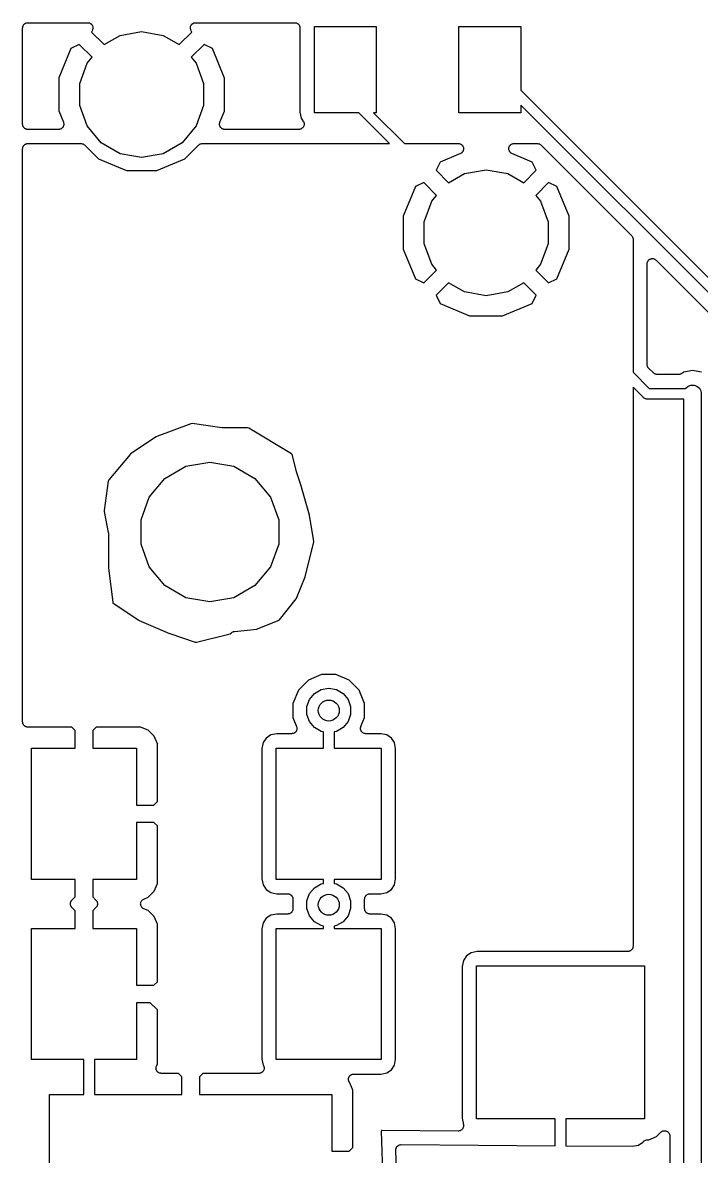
# Model space of a CAD drawing. Extents: x 86.1 to 122.5, y -104.2 to -55.1.
# Drawn here: x 86.13 to 95.99, y -71.6 to -55.14 of the extents above; entities that cross this region are included whole.
import ezdxf

# ---------------------------------------------------------------- set-up
doc = ezdxf.new("R2010")
doc.units = 0
doc.header["$MEASUREMENT"] = 0
doc.layers.add('BLACK', color=7, linetype='CONTINUOUS')

msp = doc.modelspace()

# ---------------------------------------------------------------- linework, layer by layer
at = {"layer": 'BLACK', "linetype": 'CONTINUOUS'}
for p, q in [((86.1302, -55.2184), (86.1314, -55.2118)), ((86.1302, -56.6166), (86.1302, -55.2184)), ((86.1314, -55.2052), (86.1336, -55.1989)), ((86.1314, -55.2118), (86.1314, -55.2052)), ((86.1336, -55.1989), (86.1348, -55.1923)), ((86.1348, -55.1923), (86.1381, -55.1866)), ((86.1381, -55.1866), (86.1404, -55.1803)), ((86.1404, -55.1803), (86.1447, -55.1752)), ((86.1447, -55.1752), (86.148, -55.1694)), ((86.148, -55.1694), (86.1531, -55.1651)), ((86.1531, -55.1651), (86.1574, -55.16)), ((86.1574, -55.16), (86.1632, -55.1567)), ((86.1632, -55.1567), (86.1683, -55.1524)), ((86.1683, -55.1524), (86.1746, -55.1501)), ((86.1746, -55.1501), (86.1803, -55.1468)), ((86.1803, -55.1468), (86.1869, -55.1456)), ((86.1869, -55.1456), (86.1932, -55.1434)), ((86.1932, -55.1434), (86.1998, -55.1434)), ((86.1998, -55.1434), (86.2064, -55.1422)), ((86.2064, -55.1422), (87.0752, -55.1422)), ((87.0752, -55.1422), (87.0854, -55.144)), ((87.0854, -55.144), (87.0958, -55.145)), ((87.0958, -55.145), (87.0984, -55.1463)), ((87.0984, -55.1463), (87.1012, -55.1468)), ((87.1012, -55.1468), (87.1103, -55.152)), ((87.1103, -55.152), (87.1196, -55.1565)), ((87.1196, -55.1565), (87.1217, -55.1586)), ((87.1217, -55.1586), (87.1242, -55.16)), ((87.1242, -55.16), (87.1308, -55.168)), ((87.1308, -55.168), (87.1381, -55.1754)), ((87.1438, -55.2514), (87.1312, -55.2778)), ((87.1312, -55.2778), (87.3136, -55.4602)), ((87.1381, -55.1754), (87.1393, -55.1781)), ((87.1393, -55.1781), (87.1412, -55.1803)), ((87.1412, -55.1803), (87.1447, -55.1901)), ((87.1467, -55.2414), (87.1438, -55.2514)), ((87.1447, -55.1901), (87.149, -55.1996)), ((87.1502, -55.2316), (87.1467, -55.2414)), ((87.149, -55.1996), (87.1492, -55.2025)), ((87.1492, -55.2025), (87.1502, -55.2052)), ((87.1502, -55.2052), (87.1502, -55.2156)), ((87.1502, -55.2156), (87.151, -55.226)), ((87.151, -55.226), (87.1502, -55.2287)), ((87.1502, -55.2287), (87.1502, -55.2316)), ((87.546, -55.326), (87.8586, -55.2709)), ((87.8586, -55.2709), (88.1712, -55.326)), ((88.4036, -55.4602), (88.586, -55.2778)), ((88.5662, -55.226), (88.567, -55.2156)), ((88.567, -55.2287), (88.5662, -55.226)), ((88.567, -55.2052), (88.568, -55.2025)), ((88.567, -55.2156), (88.567, -55.2052)), ((88.567, -55.2316), (88.567, -55.2287)), ((88.5705, -55.2414), (88.567, -55.2316)), ((88.568, -55.2025), (88.5682, -55.1996)), ((88.5682, -55.1996), (88.5725, -55.1901)), ((88.5734, -55.2514), (88.5705, -55.2414)), ((88.5725, -55.1901), (88.576, -55.1803)), ((88.586, -55.2778), (88.5734, -55.2514)), ((88.576, -55.1803), (88.5779, -55.1781)), ((88.5779, -55.1781), (88.5791, -55.1754)), ((88.5791, -55.1754), (88.5864, -55.168)), ((88.5864, -55.168), (88.593, -55.16)), ((88.593, -55.16), (88.5956, -55.1586)), ((88.5956, -55.1586), (88.5976, -55.1565)), ((88.5976, -55.1565), (88.6069, -55.152)), ((88.6069, -55.152), (88.616, -55.1468)), ((88.616, -55.1468), (88.6188, -55.1463)), ((88.6188, -55.1463), (88.6214, -55.145)), ((88.6214, -55.145), (88.6318, -55.144)), ((88.6318, -55.144), (88.642, -55.1422)), ((88.642, -55.1422), (90.0818, -55.1422)), ((90.0818, -55.1422), (90.0884, -55.1434)), ((90.0884, -55.1434), (90.0951, -55.1434)), ((90.0951, -55.1434), (90.1013, -55.1456)), ((90.1013, -55.1456), (90.1079, -55.1468)), ((90.1079, -55.1468), (90.1137, -55.1501)), ((90.1137, -55.1501), (90.1199, -55.1524)), ((90.1199, -55.1524), (90.1251, -55.1567)), ((90.1251, -55.1567), (90.1308, -55.16)), ((90.1308, -55.16), (90.1351, -55.1651)), ((90.1351, -55.1651), (90.1402, -55.1694)), ((90.1402, -55.1694), (90.1436, -55.1752)), ((90.1436, -55.1752), (90.1478, -55.1803)), ((90.1478, -55.1803), (90.1501, -55.1866)), ((90.1501, -55.1866), (90.1535, -55.1923)), ((90.1535, -55.1923), (90.1546, -55.1989)), ((90.1546, -55.1989), (90.1569, -55.2052)), ((90.1569, -55.2052), (90.1569, -55.2118)), ((90.1569, -55.2118), (90.158, -55.2184)), ((90.158, -55.2184), (90.158, -56.4416)), ((90.3667, -56.4491), (90.3667, -55.1991)), ((90.3667, -55.1991), (91.2667, -55.1991)), ((91.2667, -55.1991), (91.2667, -56.4491)), ((92.4667, -56.4491), (92.4667, -55.1991)), ((92.4667, -55.1991), (93.3667, -55.1991)), ((93.3667, -55.1991), (93.3667, -56.1229)), ((87.3136, -55.4602), (87.546, -55.326)), ((88.1712, -55.326), (88.4036, -55.4602)), ((86.8321, -55.5148), (86.6539, -55.9447)), ((86.9516, -55.4574), (86.8321, -55.5148)), ((87.1378, -55.6436), (86.9516, -55.4574)), ((88.7656, -55.4574), (88.5794, -55.6436)), ((88.8853, -55.5149), (88.7656, -55.4574)), ((89.0635, -55.9456), (88.8853, -55.5149)), ((86.9586, -56.0261), (87.0672, -55.7279)), ((87.0672, -55.7279), (87.1378, -55.6436)), ((88.5794, -55.6436), (88.65, -55.7279)), ((88.65, -55.7279), (88.7586, -56.0261)), ((86.6539, -55.9447), (86.6537, -56.424)), ((86.9586, -56.3435), (86.9586, -56.0261)), ((88.7586, -56.0261), (88.7586, -56.3435)), ((89.0633, -56.4249), (89.0635, -55.9456)), ((93.3667, -56.1229), (97.5739, -60.3301)), ((86.6537, -56.424), (86.7213, -56.5875)), ((87.0672, -56.6417), (86.9586, -56.3435)), ((88.7586, -56.3435), (88.65, -56.6417)), ((88.9959, -56.5874), (89.0633, -56.4249)), ((97.4861, -60.4578), (93.3667, -56.3384)), ((93.3667, -56.3384), (93.3667, -56.4491)), ((86.7213, -56.5875), (86.7231, -56.5956)), ((86.7231, -56.5956), (86.726, -56.6034)), ((88.9913, -56.6034), (88.9941, -56.5955)), ((88.9941, -56.5955), (88.9959, -56.5874)), ((90.158, -56.4416), (90.1753, -56.5284)), ((90.1753, -56.5284), (90.206, -56.5743)), ((90.206, -56.5743), (90.207, -56.5766)), ((90.207, -56.5766), (90.2086, -56.5785)), ((90.2086, -56.5785), (90.2123, -56.5886)), ((90.2123, -56.5886), (90.2166, -56.5985)), ((90.2166, -56.5985), (90.2168, -56.601)), ((90.2168, -56.601), (90.2176, -56.6034)), ((91.0124, -56.4491), (90.3667, -56.4491)), ((91.4592, -56.896), (91.0124, -56.4491)), ((91.2667, -56.4491), (91.2279, -56.4491)), ((91.2279, -56.4491), (91.6748, -56.896)), ((93.3667, -56.4491), (92.4667, -56.4491)), ((86.1314, -56.6232), (86.1302, -56.6166)), ((86.1314, -56.6298), (86.1314, -56.6232)), ((86.1336, -56.6361), (86.1314, -56.6298)), ((86.1348, -56.6427), (86.1336, -56.6361)), ((86.1381, -56.6484), (86.1348, -56.6427)), ((86.1404, -56.6547), (86.1381, -56.6484)), ((86.1447, -56.6598), (86.1404, -56.6547)), ((86.148, -56.6656), (86.1447, -56.6598)), ((86.1531, -56.6699), (86.148, -56.6656)), ((86.1574, -56.675), (86.1531, -56.6699)), ((86.1632, -56.6783), (86.1574, -56.675)), ((86.1683, -56.6826), (86.1632, -56.6783)), ((86.1746, -56.6849), (86.1683, -56.6826)), ((86.1803, -56.6882), (86.1746, -56.6849)), ((86.1869, -56.6894), (86.1803, -56.6882)), ((86.1932, -56.6916), (86.1869, -56.6894)), ((86.1998, -56.6916), (86.1932, -56.6916)), ((86.2064, -56.6928), (86.1998, -56.6916)), ((86.6509, -56.6928), (86.2064, -56.6928)), ((86.6591, -56.6914), (86.6509, -56.6928)), ((86.6674, -56.691), (86.6591, -56.6914)), ((86.672, -56.6891), (86.6674, -56.691)), ((86.677, -56.6882), (86.672, -56.6891)), ((86.6842, -56.6841), (86.677, -56.6882)), ((86.6919, -56.6809), (86.6842, -56.6841)), ((86.6956, -56.6775), (86.6919, -56.6809)), ((86.6999, -56.675), (86.6956, -56.6775)), ((86.7053, -56.6686), (86.6999, -56.675)), ((86.7114, -56.663), (86.7053, -56.6686)), ((86.7137, -56.6586), (86.7114, -56.663)), ((86.7169, -56.6547), (86.7137, -56.6586)), ((86.7198, -56.6469), (86.7169, -56.6547)), ((86.7236, -56.6395), (86.7198, -56.6469)), ((86.7243, -56.6346), (86.7236, -56.6395)), ((86.726, -56.6298), (86.7243, -56.6346)), ((86.726, -56.6034), (86.726, -56.6084)), ((86.726, -56.6084), (86.7271, -56.6133)), ((86.7271, -56.6133), (86.726, -56.6215)), ((86.726, -56.6215), (86.726, -56.6298)), ((87.2712, -56.8849), (87.0672, -56.6417)), ((88.65, -56.6417), (88.446, -56.8849)), ((88.9902, -56.6132), (88.9913, -56.6084)), ((88.9913, -56.6215), (88.9902, -56.6132)), ((88.9913, -56.6084), (88.9913, -56.6034)), ((88.9913, -56.6298), (88.9913, -56.6215)), ((88.993, -56.6345), (88.9913, -56.6298)), ((88.9936, -56.6395), (88.993, -56.6345)), ((88.9975, -56.6469), (88.9936, -56.6395)), ((89.0003, -56.6547), (88.9975, -56.6469)), ((89.0035, -56.6585), (89.0003, -56.6547)), ((89.0058, -56.663), (89.0035, -56.6585)), ((89.012, -56.6686), (89.0058, -56.663)), ((89.0173, -56.675), (89.012, -56.6686)), ((89.0217, -56.6775), (89.0173, -56.675)), ((89.0253, -56.6809), (89.0217, -56.6775)), ((89.033, -56.684), (89.0253, -56.6809)), ((89.0403, -56.6882), (89.033, -56.684)), ((89.0452, -56.6891), (89.0403, -56.6882)), ((89.0498, -56.691), (89.0452, -56.6891)), ((89.0581, -56.6914), (89.0498, -56.691)), ((89.0663, -56.6928), (89.0581, -56.6914)), ((90.1426, -56.6928), (89.0663, -56.6928)), ((90.1451, -56.6924), (90.1426, -56.6928)), ((90.1476, -56.6926), (90.1451, -56.6924)), ((90.158, -56.6901), (90.1476, -56.6926)), ((90.1687, -56.6882), (90.158, -56.6901)), ((90.1708, -56.6869), (90.1687, -56.6882)), ((90.1733, -56.6863), (90.1708, -56.6869)), ((90.1822, -56.6804), (90.1733, -56.6863)), ((90.1916, -56.675), (90.1822, -56.6804)), ((90.1932, -56.673), (90.1916, -56.675)), ((90.1953, -56.6716), (90.1932, -56.673)), ((90.2017, -56.663), (90.1953, -56.6716)), ((90.2086, -56.6547), (90.2017, -56.663)), ((90.2094, -56.6523), (90.2086, -56.6547)), ((90.2109, -56.6503), (90.2094, -56.6523)), ((90.214, -56.6399), (90.2109, -56.6503)), ((90.2176, -56.6298), (90.214, -56.6399)), ((90.2176, -56.6034), (90.2176, -56.6141)), ((90.2176, -56.6141), (90.2183, -56.6249)), ((90.2183, -56.6249), (90.2176, -56.6273)), ((90.2176, -56.6273), (90.2176, -56.6298)), ((86.1404, -56.9341), (86.1447, -56.929)), ((86.1447, -56.929), (86.148, -56.9232)), ((86.148, -56.9232), (86.1531, -56.9189)), ((86.1531, -56.9189), (86.1574, -56.9138)), ((86.1574, -56.9138), (86.1632, -56.9105)), ((86.1632, -56.9105), (86.1683, -56.9062)), ((86.1683, -56.9062), (86.1746, -56.9039)), ((86.1746, -56.9039), (86.1803, -56.9006)), ((86.1803, -56.9006), (86.1869, -56.8994)), ((86.1869, -56.8994), (86.1932, -56.8972)), ((86.1932, -56.8972), (86.1998, -56.8972)), ((86.1998, -56.8972), (86.2064, -56.896)), ((86.2064, -56.896), (86.9781, -56.896)), ((86.9781, -56.896), (86.9814, -56.8966)), ((86.9814, -56.8966), (86.9847, -56.8963)), ((86.9847, -56.8963), (86.9943, -56.8989)), ((86.9943, -56.8989), (87.0041, -56.9006)), ((87.0041, -56.9006), (87.007, -56.9023)), ((87.007, -56.9023), (87.0103, -56.9031)), ((87.0103, -56.9031), (87.0184, -56.9089)), ((87.0184, -56.9089), (87.0271, -56.9138)), ((87.0271, -56.9138), (87.0292, -56.9164)), ((87.0292, -56.9164), (87.032, -56.9183)), ((87.032, -56.9183), (87.2337, -57.12)), ((87.546, -57.0436), (87.2712, -56.8849)), ((88.446, -56.8849), (88.1712, -57.0436)), ((88.4835, -57.12), (88.6852, -56.9183)), ((88.6852, -56.9183), (88.688, -56.9164)), ((88.688, -56.9164), (88.6901, -56.9138)), ((88.6901, -56.9138), (88.6988, -56.9088)), ((88.6988, -56.9088), (88.7069, -56.9031)), ((88.7069, -56.9031), (88.7102, -56.9023)), ((88.7102, -56.9023), (88.7131, -56.9006)), ((88.7131, -56.9006), (88.7229, -56.8989)), ((88.7229, -56.8989), (88.7325, -56.8963)), ((88.7325, -56.8963), (88.7358, -56.8966)), ((88.7358, -56.8966), (88.7391, -56.896)), ((88.7391, -56.896), (91.4592, -56.896)), ((91.6748, -56.896), (92.4585, -56.896)), ((92.4585, -56.896), (92.4699, -56.898)), ((92.4699, -56.898), (92.4814, -56.8995)), ((92.4814, -56.8995), (92.4829, -56.9003)), ((92.4829, -56.9003), (92.4845, -56.9006)), ((92.4845, -56.9006), (92.4946, -56.9064)), ((92.4946, -56.9064), (92.5049, -56.9118)), ((92.5049, -56.9118), (92.506, -56.913)), ((92.506, -56.913), (92.5075, -56.9138)), ((92.5075, -56.9138), (92.5149, -56.9227)), ((92.5149, -56.9227), (92.5228, -56.9313)), ((92.5228, -56.9313), (92.5234, -56.9328)), ((93.2016, -56.9328), (93.2022, -56.9312)), ((93.2022, -56.9312), (93.2101, -56.9227)), ((93.2101, -56.9227), (93.2175, -56.9138)), ((93.2175, -56.9138), (93.219, -56.913)), ((93.219, -56.913), (93.2201, -56.9117)), ((93.2201, -56.9117), (93.2304, -56.9064)), ((93.2304, -56.9064), (93.2404, -56.9006)), ((93.2404, -56.9006), (93.2421, -56.9003)), ((93.2421, -56.9003), (93.2436, -56.8995)), ((93.2436, -56.8995), (93.2551, -56.898)), ((93.2551, -56.898), (93.2665, -56.896)), ((93.2665, -56.896), (93.6054, -56.896)), ((93.6054, -56.896), (93.6087, -56.8966)), ((93.6087, -56.8966), (93.612, -56.8963)), ((93.612, -56.8963), (93.6217, -56.8989)), ((93.6217, -56.8989), (93.6315, -56.9006)), ((93.6315, -56.9006), (93.6344, -56.9023)), ((93.6344, -56.9023), (93.6376, -56.9031)), ((93.6376, -56.9031), (93.6458, -56.9089)), ((93.6458, -56.9089), (93.6544, -56.9138)), ((93.6544, -56.9138), (93.6565, -56.9164)), ((93.6565, -56.9164), (93.6593, -56.9183)), ((93.6593, -56.9183), (94.9737, -58.2327)), ((86.1302, -56.9722), (86.1314, -56.9656)), ((86.1302, -65.2907), (86.1302, -56.9722)), ((86.1314, -56.959), (86.1336, -56.9527)), ((86.1314, -56.9656), (86.1314, -56.959)), ((86.1336, -56.9527), (86.1348, -56.9461)), ((86.1348, -56.9461), (86.1381, -56.9404)), ((86.1381, -56.9404), (86.1404, -56.9341)), ((87.8586, -57.0987), (87.546, -57.0436)), ((88.1712, -57.0436), (87.8586, -57.0987)), ((92.4876, -57.0426), (92.1925, -57.1647)), ((92.4974, -57.0364), (92.4876, -57.0426)), ((92.5075, -57.0306), (92.4974, -57.0364)), ((92.5085, -57.0293), (92.5075, -57.0306)), ((92.5099, -57.0284), (92.5085, -57.0293)), ((92.517, -57.0192), (92.5099, -57.0284)), ((92.5245, -57.0103), (92.517, -57.0192)), ((92.5234, -56.9328), (92.5245, -56.9341)), ((92.5245, -56.9341), (92.5284, -56.945)), ((92.525, -57.0087), (92.5245, -57.0103)), ((92.5261, -57.0074), (92.525, -57.0087)), ((92.5296, -56.9963), (92.5261, -57.0074)), ((92.5284, -56.945), (92.5329, -56.9557)), ((92.5335, -56.9854), (92.5296, -56.9963)), ((92.5329, -56.9557), (92.533, -56.9574)), ((92.533, -56.9574), (92.5335, -56.959)), ((92.5335, -56.959), (92.5335, -56.9706)), ((92.5335, -56.9706), (92.534, -56.9822)), ((92.534, -56.9822), (92.5335, -56.9838)), ((92.5335, -56.9838), (92.5335, -56.9854)), ((93.1909, -56.9821), (93.1915, -56.9705)), ((93.1915, -56.9837), (93.1909, -56.9821)), ((93.1915, -56.959), (93.192, -56.9574)), ((93.1915, -56.9705), (93.1915, -56.959)), ((93.1915, -56.9854), (93.1915, -56.9837)), ((93.1954, -56.9963), (93.1915, -56.9854)), ((93.192, -56.9574), (93.1921, -56.9557)), ((93.1921, -56.9557), (93.1965, -56.945)), ((93.1989, -57.0074), (93.1954, -56.9963)), ((93.1965, -56.945), (93.2005, -56.9341)), ((93.1999, -57.0087), (93.1989, -57.0074)), ((93.2005, -57.0103), (93.1999, -57.0087)), ((93.2005, -56.9341), (93.2016, -56.9328)), ((93.2079, -57.0192), (93.2005, -57.0103)), ((93.215, -57.0284), (93.2079, -57.0192)), ((93.2164, -57.0293), (93.215, -57.0284)), ((93.2175, -57.0306), (93.2164, -57.0293)), ((93.2275, -57.0364), (93.2175, -57.0306)), ((93.2373, -57.0426), (93.2275, -57.0364)), ((93.5324, -57.1649), (93.2373, -57.0426)), ((87.2337, -57.12), (87.6392, -57.288)), ((88.078, -57.288), (88.4835, -57.12)), ((92.1925, -57.1647), (92.135, -57.2844)), ((93.5898, -57.2844), (93.5324, -57.1649)), ((87.6392, -57.288), (88.078, -57.288)), ((92.135, -57.2844), (92.3174, -57.4668)), ((92.3174, -57.4668), (92.5498, -57.3326)), ((92.5498, -57.3326), (92.8624, -57.2775)), ((92.8624, -57.2775), (93.175, -57.3326)), ((93.175, -57.3326), (93.4074, -57.4668)), ((93.4074, -57.4668), (93.5898, -57.2844)), ((91.8359, -57.5214), (91.6577, -57.9513)), ((91.9554, -57.464), (91.8359, -57.5214)), ((92.1416, -57.6502), (91.9554, -57.464)), ((93.7694, -57.464), (93.5832, -57.6502)), ((93.8891, -57.5215), (93.7694, -57.464)), ((94.0673, -57.9522), (93.8891, -57.5215)), ((91.9624, -58.0327), (92.071, -57.7345)), ((92.071, -57.7345), (92.1416, -57.6502)), ((93.5832, -57.6502), (93.6538, -57.7345)), ((93.6538, -57.7345), (93.7624, -58.0327)), ((91.6577, -57.9513), (91.6575, -58.4306)), ((91.9624, -58.3501), (91.9624, -58.0327)), ((93.7624, -58.0327), (93.7624, -58.3501)), ((94.0671, -58.4315), (94.0673, -57.9522)), ((94.9737, -58.2327), (94.9756, -58.2355)), ((94.9756, -58.2355), (94.9782, -58.2376)), ((94.9782, -58.2376), (94.9832, -58.2462)), ((94.9832, -58.2462), (94.9889, -58.2544)), ((92.071, -58.6483), (91.9624, -58.3501)), ((93.7624, -58.3501), (93.6538, -58.6483)), ((94.9889, -58.2544), (94.9897, -58.2576)), ((94.9897, -58.2576), (94.9914, -58.2605)), ((94.9914, -58.2605), (94.9931, -58.2703)), ((94.9931, -58.2703), (94.9957, -58.28)), ((94.9957, -58.28), (94.9954, -58.2833)), ((94.9954, -58.2833), (94.996, -58.2866)), ((94.996, -58.2866), (94.996, -60.2172)), ((91.6575, -58.4306), (91.8357, -58.8613)), ((93.8889, -58.8614), (94.0671, -58.4315)), ((95.2347, -58.5784), (95.2373, -58.5762)), ((95.2373, -58.5762), (95.2467, -58.5728)), ((95.2467, -58.5728), (95.2557, -58.5686)), ((95.2557, -58.5686), (95.259, -58.5683)), ((95.259, -58.5683), (95.2622, -58.5672)), ((95.2622, -58.5672), (95.2721, -58.5672)), ((95.2721, -58.5672), (95.282, -58.5663)), ((95.282, -58.5663), (95.2853, -58.5672)), ((95.2853, -58.5672), (95.2886, -58.5672)), ((95.2886, -58.5672), (95.298, -58.5706)), ((95.298, -58.5706), (95.3076, -58.5731)), ((95.3076, -58.5731), (95.3104, -58.5751)), ((95.3104, -58.5751), (95.3135, -58.5762)), ((95.3135, -58.5762), (95.3211, -58.5826)), ((91.9554, -58.9188), (92.1416, -58.7326)), ((92.1416, -58.7326), (92.071, -58.6483)), ((93.6538, -58.6483), (93.5832, -58.7326)), ((93.5832, -58.7326), (93.7694, -58.9188)), ((95.1992, -58.6422), (95.2009, -58.6324)), ((95.1992, -60.1015), (95.1992, -58.6422)), ((95.2009, -58.6324), (95.2018, -58.6225)), ((95.2018, -58.6225), (95.2032, -58.6194)), ((95.2032, -58.6194), (95.2038, -58.6161)), ((95.2038, -58.6161), (95.2088, -58.6075)), ((95.2088, -58.6075), (95.213, -58.5985)), ((95.213, -58.5985), (95.2153, -58.5961)), ((95.2153, -58.5961), (95.217, -58.5932)), ((95.217, -58.5932), (95.2247, -58.5868)), ((95.2247, -58.5868), (95.2317, -58.5798)), ((95.2317, -58.5798), (95.2347, -58.5784)), ((95.3211, -58.5826), (95.3293, -58.5883)), ((95.3293, -58.5883), (97.32, -60.5791)), ((91.8357, -58.8613), (91.9554, -58.9188)), ((93.7694, -58.9188), (93.8889, -58.8614)), ((92.3174, -58.916), (92.135, -59.0984)), ((92.5498, -59.0502), (92.3174, -58.916)), ((92.8624, -59.1053), (92.5498, -59.0502)), ((93.175, -59.0502), (92.8624, -59.1053)), ((93.4074, -58.916), (93.175, -59.0502)), ((93.5898, -59.0984), (93.4074, -58.916)), ((92.135, -59.0984), (92.1924, -59.2179)), ((92.1924, -59.2179), (92.6223, -59.3961)), ((93.1016, -59.3963), (93.5323, -59.2181)), ((93.5323, -59.2181), (93.5898, -59.0984)), ((92.6223, -59.3961), (93.1016, -59.3963)), ((94.996, -60.2172), (95.2308, -60.452)), ((95.1998, -60.1048), (95.1992, -60.1015)), ((95.1995, -60.1081), (95.1998, -60.1048)), ((95.2021, -60.1178), (95.1995, -60.1081)), ((95.2038, -60.1276), (95.2021, -60.1178)), ((95.2055, -60.1305), (95.2038, -60.1276)), ((95.2063, -60.1337), (95.2055, -60.1305)), ((95.2121, -60.1419), (95.2063, -60.1337)), ((95.217, -60.1505), (95.2121, -60.1419)), ((95.2196, -60.1526), (95.217, -60.1505)), ((95.2215, -60.1554), (95.2196, -60.1526)), ((95.2926, -60.2265), (95.2215, -60.1554)), ((95.7308, -60.2172), (95.7026, -60.236)), ((95.8596, -60.1915), (95.7308, -60.2172)), ((95.9884, -60.2172), (95.8596, -60.1915)), ((95.2954, -60.2284), (95.2926, -60.2265)), ((95.2975, -60.231), (95.2954, -60.2284)), ((95.3061, -60.2359), (95.2975, -60.231)), ((95.3143, -60.2417), (95.3061, -60.2359)), ((95.3175, -60.2425), (95.3143, -60.2417)), ((95.3204, -60.2442), (95.3175, -60.2425)), ((95.3302, -60.2459), (95.3204, -60.2442)), ((95.3399, -60.2485), (95.3302, -60.2459)), ((95.3432, -60.2482), (95.3399, -60.2485)), ((95.3465, -60.2488), (95.3432, -60.2482)), ((95.6603, -60.2488), (95.3465, -60.2488)), ((95.6693, -60.2472), (95.6603, -60.2488)), ((95.6784, -60.2466), (95.6693, -60.2472)), ((95.6822, -60.2449), (95.6784, -60.2466)), ((95.6864, -60.2442), (95.6822, -60.2449)), ((95.6943, -60.2396), (95.6864, -60.2442)), ((95.7026, -60.236), (95.6943, -60.2396)), ((95.143, -60.5797), (94.996, -60.4328)), ((94.996, -60.4328), (94.996, -68.547)), ((95.2308, -60.452), (95.7569, -60.452)), ((95.7569, -60.452), (95.7608, -60.4453)), ((95.7608, -60.4453), (95.7951, -60.4165)), ((95.7951, -60.4165), (95.8372, -60.4012)), ((95.8372, -60.4012), (95.882, -60.4012)), ((95.882, -60.4012), (95.9241, -60.4165)), ((95.9241, -60.4165), (95.9584, -60.4453)), ((95.9584, -60.4453), (95.9808, -60.4841)), ((95.9808, -60.4841), (95.9866, -60.5171)), ((95.9866, -60.5171), (95.9866, -74.0013)), ((95.1495, -60.5875), (95.143, -60.5797)), ((95.1582, -60.5925), (95.1495, -60.5875)), ((95.1665, -60.5983), (95.1582, -60.5925)), ((95.1698, -60.5992), (95.1665, -60.5983)), ((95.1727, -60.6009), (95.1698, -60.5992)), ((95.1827, -60.6027), (95.1727, -60.6009)), ((95.1925, -60.6053), (95.1827, -60.6027)), ((95.2025, -60.6044), (95.1925, -60.6053)), ((95.7326, -60.6044), (95.2025, -60.6044)), ((95.7326, -74.0013), (95.7326, -60.6044)), ((88.5735, -60.9634), (88.0786, -61.149)), ((88.592, -60.9614), (88.5735, -60.9634)), ((89.0216, -61.0227), (88.592, -60.9614)), ((89.0271, -61.0226), (89.0216, -61.0227)), ((89.0324, -61.0235), (89.0271, -61.0226)), ((89.3976, -61.0235), (89.0324, -61.0235)), ((89.4169, -61.0288), (89.3976, -61.0235)), ((90.0366, -61.4006), (89.4169, -61.0288)), ((88.0709, -61.1529), (87.6981, -61.4014)), ((88.0786, -61.149), (88.0709, -61.1529)), ((87.69, -61.4087), (87.3828, -61.7774)), ((87.6981, -61.4014), (87.69, -61.4087)), ((88.5019, -61.5806), (88.8492, -61.5194)), ((88.8492, -61.5194), (89.1965, -61.5806)), ((90.0418, -61.4054), (90.0366, -61.4006)), ((90.0448, -61.4118), (90.0418, -61.4054)), ((90.1058, -61.6557), (90.0448, -61.4118)), ((88.1965, -61.7569), (88.5019, -61.5806)), ((89.1965, -61.5806), (89.5019, -61.7569)), ((90.107, -61.6584), (90.1058, -61.6557)), ((90.1074, -61.6613), (90.107, -61.6584)), ((90.1697, -61.8482), (90.1074, -61.6613)), ((87.3745, -61.796), (87.3134, -62.2236)), ((87.3828, -61.7774), (87.3745, -61.796)), ((87.9698, -62.0271), (88.1965, -61.7569)), ((89.5019, -61.7569), (89.7286, -62.0271)), ((90.1702, -61.8498), (90.1697, -61.8482)), ((90.2964, -62.2914), (90.1702, -61.8498)), ((87.8492, -62.3585), (87.9698, -62.0271)), ((89.7286, -62.0271), (89.8492, -62.3585)), ((87.3134, -62.2236), (87.3138, -62.2364)), ((87.3138, -62.2364), (87.3745, -62.5401)), ((87.8492, -62.7111), (87.8492, -62.3585)), ((89.8492, -62.3585), (89.8492, -62.7111)), ((90.2974, -62.2956), (90.2964, -62.2914)), ((90.3592, -62.6668), (90.2974, -62.2956)), ((87.3745, -62.5401), (87.3747, -62.5476)), ((87.3747, -62.5476), (87.376, -62.555)), ((87.376, -62.555), (87.376, -63.0531)), ((90.2341, -63.18), (90.3586, -62.6821)), ((90.3586, -62.6821), (90.3592, -62.6668)), ((87.9698, -63.0425), (87.8492, -62.7111)), ((89.8492, -62.7111), (89.7286, -63.0425)), ((87.376, -63.0531), (87.3763, -63.0578)), ((87.3763, -63.0578), (87.4384, -63.5547)), ((88.1965, -63.3127), (87.9698, -63.0425)), ((89.7286, -63.0425), (89.5019, -63.3127)), ((90.2325, -63.1849), (90.2341, -63.18)), ((88.5019, -63.489), (88.1965, -63.3127)), ((89.5019, -63.3127), (89.1965, -63.489)), ((90.1086, -63.4948), (90.2325, -63.1849)), ((88.8492, -63.5502), (88.5019, -63.489)), ((89.1965, -63.489), (88.8492, -63.5502)), ((89.8587, -63.8098), (90.103, -63.5044)), ((90.103, -63.5044), (90.1086, -63.4948)), ((87.4384, -63.5547), (87.4418, -63.5637)), ((87.4418, -63.5637), (87.4457, -63.5677)), ((87.4457, -63.5677), (87.8176, -63.8156)), ((87.8176, -63.8156), (87.8237, -63.8189)), ((87.8237, -63.8189), (88.2635, -64.0074)), ((89.54, -63.9425), (89.8433, -63.8212)), ((89.8433, -63.8212), (89.8587, -63.8098)), ((89.144, -64.0105), (89.157, -64.0031)), ((89.157, -64.0031), (89.1591, -64)), ((89.1591, -64), (89.1643, -63.9963)), ((89.1643, -63.9963), (89.1686, -63.9918)), ((89.1686, -63.9918), (89.1749, -63.9887)), ((89.1749, -63.9887), (89.1806, -63.9846)), ((89.1806, -63.9846), (89.1867, -63.9828)), ((89.1867, -63.9828), (89.1923, -63.9801)), ((89.1923, -63.9801), (89.1993, -63.9793)), ((89.1993, -63.9793), (89.2061, -63.9774)), ((89.2061, -63.9774), (89.5297, -63.945)), ((89.5297, -63.945), (89.54, -63.9425)), ((88.2635, -64.0074), (88.2665, -64.0085)), ((88.2665, -64.0085), (88.6357, -64.1316)), ((88.6357, -64.1316), (88.6565, -64.1324)), ((88.6565, -64.1324), (89.144, -64.0105)), ((90.4728, -64.6049), (90.2814, -64.6842)), ((90.68, -64.6049), (90.4728, -64.6049)), ((90.8714, -64.6842), (90.68, -64.6049)), ((90.2814, -64.6842), (90.135, -64.8306)), ((90.3692, -64.8786), (90.4661, -64.8226)), ((90.4661, -64.8226), (90.5764, -64.8032)), ((90.5764, -64.8032), (90.6867, -64.8226)), ((90.6867, -64.8226), (90.7836, -64.8786)), ((91.0178, -64.8306), (90.8714, -64.6842)), ((90.135, -64.8306), (90.0557, -65.022)), ((90.2589, -65.0696), (90.2972, -64.9644)), ((90.2972, -64.9644), (90.3692, -64.8786)), ((90.7836, -64.8786), (90.8556, -64.9644)), ((90.8556, -64.9644), (90.8939, -65.0696)), ((91.0971, -65.022), (91.0178, -64.8306)), ((90.0557, -65.022), (90.0557, -65.2292)), ((90.2589, -65.1816), (90.2589, -65.0696)), ((90.8939, -65.0696), (90.8939, -65.1816)), ((91.0971, -65.2292), (91.0971, -65.022)), ((86.1314, -65.2973), (86.1302, -65.2907)), ((86.1314, -65.3039), (86.1314, -65.2973)), ((86.1336, -65.3102), (86.1314, -65.3039)), ((86.1348, -65.3168), (86.1336, -65.3102)), ((86.1381, -65.3225), (86.1348, -65.3168)), ((86.1404, -65.3288), (86.1381, -65.3225)), ((90.0557, -65.2292), (90.1089, -65.3577)), ((90.2972, -65.2868), (90.2589, -65.1816)), ((90.3692, -65.3726), (90.2972, -65.2868)), ((90.8556, -65.2868), (90.7836, -65.3726)), ((90.8939, -65.1816), (90.8556, -65.2868)), ((91.0439, -65.3577), (91.0971, -65.2292)), ((86.1447, -65.3339), (86.1404, -65.3288)), ((86.148, -65.3397), (86.1447, -65.3339)), ((86.1531, -65.344), (86.148, -65.3397)), ((86.1574, -65.3491), (86.1531, -65.344)), ((86.1632, -65.3524), (86.1574, -65.3491)), ((86.1683, -65.3567), (86.1632, -65.3524)), ((86.1746, -65.359), (86.1683, -65.3567)), ((86.1803, -65.3623), (86.1746, -65.359)), ((86.1869, -65.3635), (86.1803, -65.3623)), ((86.1932, -65.3657), (86.1869, -65.3635)), ((86.1998, -65.3657), (86.1932, -65.3657)), ((86.2064, -65.3669), (86.1998, -65.3657)), ((86.8428, -65.3669), (86.2064, -65.3669)), ((86.8934, -65.4175), (86.8428, -65.3669)), ((86.8934, -65.6717), (86.8934, -65.4175)), ((87.198, -65.3669), (87.1474, -65.4175)), ((87.1474, -65.4175), (87.1474, -65.6717)), ((87.843, -65.3669), (87.198, -65.3669)), ((87.9551, -65.4133), (87.843, -65.3669)), ((88.0408, -65.499), (87.9551, -65.4133)), ((89.7351, -65.4803), (89.6679, -65.5252)), ((89.8219, -65.463), (89.7351, -65.4803)), ((90.0385, -65.463), (89.8219, -65.463)), ((90.0467, -65.4616), (90.0385, -65.463)), ((90.055, -65.4612), (90.0467, -65.4616)), ((90.0596, -65.4593), (90.055, -65.4612)), ((90.0646, -65.4584), (90.0596, -65.4593)), ((90.0718, -65.4543), (90.0646, -65.4584)), ((90.0795, -65.4511), (90.0718, -65.4543)), ((90.0832, -65.4477), (90.0795, -65.4511)), ((90.0875, -65.4452), (90.0832, -65.4477)), ((90.0928, -65.4388), (90.0875, -65.4452)), ((90.099, -65.4332), (90.0928, -65.4388)), ((90.1013, -65.4288), (90.099, -65.4332)), ((90.1045, -65.4249), (90.1013, -65.4288)), ((90.1074, -65.4171), (90.1045, -65.4249)), ((90.1112, -65.4097), (90.1074, -65.4171)), ((90.1089, -65.3577), (90.1107, -65.3658)), ((90.1107, -65.3658), (90.1136, -65.3736)), ((90.1119, -65.4048), (90.1112, -65.4097)), ((90.1136, -65.4001), (90.1119, -65.4048)), ((90.1136, -65.3736), (90.1136, -65.3786)), ((90.1136, -65.3786), (90.1147, -65.3835)), ((90.1147, -65.3835), (90.1136, -65.3918)), ((90.1136, -65.3918), (90.1136, -65.4001)), ((90.4661, -65.4286), (90.3692, -65.3726)), ((90.5002, -65.4346), (90.4661, -65.4286)), ((90.5002, -65.6717), (90.5002, -65.4346)), ((90.6867, -65.4286), (90.6526, -65.4346)), ((90.6526, -65.4346), (90.6526, -65.6717)), ((90.7836, -65.3726), (90.6867, -65.4286)), ((91.0381, -65.3835), (91.0392, -65.3786)), ((91.0392, -65.3918), (91.0381, -65.3835)), ((91.0392, -65.3736), (91.0421, -65.3658)), ((91.0392, -65.3786), (91.0392, -65.3736)), ((91.0392, -65.4001), (91.0392, -65.3918)), ((91.0409, -65.4048), (91.0392, -65.4001)), ((91.0416, -65.4097), (91.0409, -65.4048)), ((91.0454, -65.4171), (91.0416, -65.4097)), ((91.0421, -65.3658), (91.0439, -65.3577)), ((91.0483, -65.4249), (91.0454, -65.4171)), ((91.0515, -65.4288), (91.0483, -65.4249)), ((91.0538, -65.4332), (91.0515, -65.4288)), ((91.06, -65.4388), (91.0538, -65.4332)), ((91.0653, -65.4452), (91.06, -65.4388)), ((91.0696, -65.4477), (91.0653, -65.4452)), ((91.0733, -65.4511), (91.0696, -65.4477)), ((91.081, -65.4543), (91.0733, -65.4511)), ((91.0882, -65.4584), (91.081, -65.4543)), ((91.0932, -65.4593), (91.0882, -65.4584)), ((91.0978, -65.4612), (91.0932, -65.4593)), ((91.1061, -65.4616), (91.0978, -65.4612)), ((91.1143, -65.463), (91.1061, -65.4616)), ((91.3309, -65.463), (91.1143, -65.463)), ((91.4177, -65.4803), (91.3309, -65.463)), ((91.4849, -65.5252), (91.4177, -65.4803)), ((88.0872, -65.6111), (88.0408, -65.499)), ((88.0872, -66.4466), (88.0872, -65.6111)), ((89.623, -65.5924), (89.6057, -65.6792)), ((89.6679, -65.5252), (89.623, -65.5924)), ((91.5298, -65.5924), (91.4849, -65.5252)), ((91.5471, -65.6792), (91.5298, -65.5924)), ((86.2584, -67.5767), (86.2584, -65.6717)), ((86.2584, -65.6717), (86.8934, -65.6717)), ((87.1474, -65.6717), (87.7824, -65.6717)), ((87.7824, -65.6717), (87.7824, -66.4972)), ((89.6057, -65.6792), (89.6057, -67.5692)), ((89.8144, -67.5767), (89.8144, -65.6717)), ((89.8144, -65.6717), (90.5002, -65.6717)), ((90.6526, -65.6717), (91.3384, -65.6717)), ((91.3384, -65.6717), (91.3384, -67.5767)), ((91.5471, -67.5692), (91.5471, -65.6792)), ((88.0366, -66.4972), (88.0872, -66.4466)), ((87.7824, -66.4972), (88.0366, -66.4972)), ((87.7824, -66.7512), (87.7824, -67.5767)), ((88.0366, -66.7512), (87.7824, -66.7512)), ((88.0872, -66.8018), (88.0366, -66.7512)), ((88.0872, -67.6373), (88.0872, -66.8018)), ((86.8934, -67.5767), (86.2584, -67.5767)), ((86.8934, -67.8309), (86.8934, -67.5767)), ((87.7824, -67.5767), (87.1474, -67.5767)), ((87.1474, -67.5767), (87.1474, -67.8309)), ((89.6057, -67.5692), (89.623, -67.656)), ((90.5002, -67.5767), (89.8144, -67.5767)), ((90.5002, -67.636), (90.5002, -67.5767)), ((91.3384, -67.5767), (90.6526, -67.5767)), ((90.6526, -67.5767), (90.6526, -67.636)), ((91.5298, -67.656), (91.5471, -67.5692)), ((87.9551, -67.8351), (88.0408, -67.7494)), ((88.0408, -67.7494), (88.0872, -67.6373)), ((89.623, -67.656), (89.6679, -67.7232)), ((89.6679, -67.7232), (89.7351, -67.7681)), ((89.7351, -67.7681), (89.8219, -67.7854)), ((89.8219, -67.7854), (89.9795, -67.7854)), ((89.9795, -67.7854), (89.9861, -67.7865)), ((89.9861, -67.7865), (89.9927, -67.7865)), ((89.9927, -67.7865), (89.999, -67.7888)), ((89.999, -67.7888), (90.0056, -67.79)), ((90.0056, -67.79), (90.0113, -67.7933)), ((90.2589, -67.889), (90.2972, -67.7838)), ((90.2972, -67.7838), (90.3692, -67.698)), ((90.3692, -67.698), (90.4661, -67.642)), ((90.4661, -67.642), (90.5002, -67.636)), ((90.6526, -67.636), (90.6867, -67.642)), ((90.6867, -67.642), (90.7836, -67.698)), ((90.7836, -67.698), (90.8556, -67.7838)), ((90.8556, -67.7838), (90.8939, -67.889)), ((91.1415, -67.7933), (91.1472, -67.79)), ((91.1472, -67.79), (91.1538, -67.7888)), ((91.1538, -67.7888), (91.1601, -67.7865)), ((91.1601, -67.7865), (91.1667, -67.7865)), ((91.1667, -67.7865), (91.1733, -67.7854)), ((91.1733, -67.7854), (91.3309, -67.7854)), ((91.3309, -67.7854), (91.4177, -67.7681)), ((91.4177, -67.7681), (91.4849, -67.7232)), ((91.4849, -67.7232), (91.5298, -67.656)), ((86.8238, -67.9257), (86.8256, -67.9192)), ((86.8244, -67.9323), (86.8238, -67.9257)), ((86.8238, -67.9389), (86.8244, -67.9323)), ((86.8256, -67.9454), (86.8238, -67.9389)), ((86.8256, -67.9192), (86.8261, -67.9126)), ((86.8261, -67.952), (86.8256, -67.9454)), ((86.8261, -67.9126), (86.829, -67.9065)), ((86.829, -67.9581), (86.8261, -67.952)), ((86.829, -67.9065), (86.8307, -67.9001)), ((86.8307, -67.9001), (86.8345, -67.8946)), ((86.8345, -67.8946), (86.8373, -67.8886)), ((86.8373, -67.8886), (86.842, -67.8839)), ((86.842, -67.8839), (86.8459, -67.8784)), ((86.8459, -67.8784), (86.8934, -67.8309)), ((87.1474, -67.8309), (87.1949, -67.8784)), ((87.1949, -67.8784), (87.1988, -67.8839)), ((87.1988, -67.8839), (87.2035, -67.8886)), ((87.2035, -67.8886), (87.2063, -67.8946)), ((87.2063, -67.8946), (87.2101, -67.9001)), ((87.2101, -67.9001), (87.2118, -67.9065)), ((87.2118, -67.9065), (87.2147, -67.9126)), ((87.2147, -67.952), (87.2118, -67.9581)), ((87.2147, -67.9126), (87.2152, -67.9192)), ((87.2152, -67.9454), (87.2147, -67.952)), ((87.2152, -67.9192), (87.217, -67.9257)), ((87.217, -67.9389), (87.2152, -67.9454)), ((87.217, -67.9257), (87.2164, -67.9323)), ((87.2164, -67.9323), (87.217, -67.9389)), ((87.844, -67.9224), (87.845, -67.9192)), ((87.8444, -67.9323), (87.844, -67.9224)), ((87.844, -67.9422), (87.8444, -67.9323)), ((87.845, -67.9454), (87.844, -67.9422)), ((87.845, -67.9192), (87.8451, -67.9158)), ((87.8451, -67.9488), (87.845, -67.9454)), ((87.8451, -67.9158), (87.8489, -67.9066)), ((87.8489, -67.958), (87.8451, -67.9488)), ((87.8489, -67.9066), (87.8519, -67.8971)), ((87.8519, -67.8971), (87.854, -67.8945)), ((87.854, -67.8945), (87.8552, -67.8914)), ((87.8552, -67.8914), (87.862, -67.884)), ((87.862, -67.884), (87.868, -67.8761)), ((87.868, -67.8761), (87.8709, -67.8743)), ((87.8709, -67.8743), (87.8731, -67.8718)), ((87.8731, -67.8718), (87.8819, -67.8673)), ((87.8819, -67.8673), (87.8903, -67.8619)), ((87.8903, -67.8619), (87.9551, -67.8351)), ((90.0113, -67.7933), (90.0176, -67.7956)), ((90.0176, -67.7956), (90.0227, -67.7999)), ((90.0227, -67.7999), (90.0285, -67.8032)), ((90.0285, -67.8032), (90.0328, -67.8083)), ((90.0328, -67.8083), (90.0379, -67.8126)), ((90.0379, -67.8126), (90.0412, -67.8184)), ((90.0412, -67.8184), (90.0455, -67.8235)), ((90.0455, -67.8235), (90.0478, -67.8297)), ((90.0478, -67.8297), (90.0511, -67.8355)), ((90.0511, -67.8355), (90.0523, -67.8421)), ((90.0523, -67.8421), (90.0545, -67.8483)), ((90.0545, -67.8483), (90.0545, -67.855)), ((90.0545, -67.855), (90.0557, -67.8616)), ((90.0557, -67.8616), (90.0557, -68.003)), ((90.2589, -68.001), (90.2589, -67.889)), ((90.8939, -67.889), (90.8939, -68.001)), ((91.0971, -67.8616), (91.0983, -67.855)), ((91.0971, -68.003), (91.0971, -67.8616)), ((91.0983, -67.8483), (91.1005, -67.8421)), ((91.0983, -67.855), (91.0983, -67.8483)), ((91.1005, -67.8421), (91.1017, -67.8355)), ((91.1017, -67.8355), (91.105, -67.8297)), ((91.105, -67.8297), (91.1073, -67.8235)), ((91.1073, -67.8235), (91.1116, -67.8184)), ((91.1116, -67.8184), (91.1149, -67.8126)), ((91.1149, -67.8126), (91.12, -67.8083)), ((91.12, -67.8083), (91.1243, -67.8032)), ((91.1243, -67.8032), (91.1301, -67.7999)), ((91.1301, -67.7999), (91.1352, -67.7956)), ((91.1352, -67.7956), (91.1415, -67.7933)), ((86.8307, -67.9645), (86.829, -67.9581)), ((86.8345, -67.97), (86.8307, -67.9645)), ((86.8373, -67.976), (86.8345, -67.97)), ((86.842, -67.9807), (86.8373, -67.976)), ((86.8459, -67.9862), (86.842, -67.9807)), ((86.8934, -68.0337), (86.8459, -67.9862)), ((86.8934, -68.2879), (86.8934, -68.0337)), ((87.1949, -67.9862), (87.1474, -68.0337)), ((87.1474, -68.0337), (87.1474, -68.2879)), ((87.1988, -67.9807), (87.1949, -67.9862)), ((87.2035, -67.976), (87.1988, -67.9807)), ((87.2063, -67.97), (87.2035, -67.976)), ((87.2101, -67.9645), (87.2063, -67.97)), ((87.2118, -67.9581), (87.2101, -67.9645)), ((87.8519, -67.9675), (87.8489, -67.958)), ((87.854, -67.9701), (87.8519, -67.9675)), ((87.8552, -67.9732), (87.854, -67.9701)), ((87.862, -67.9806), (87.8552, -67.9732)), ((87.868, -67.9885), (87.862, -67.9806)), ((87.8709, -67.9903), (87.868, -67.9885)), ((87.8731, -67.9928), (87.8709, -67.9903)), ((87.8819, -67.9973), (87.8731, -67.9928)), ((87.8903, -68.0027), (87.8819, -67.9973)), ((87.9551, -68.0295), (87.8903, -68.0027)), ((88.0408, -68.1152), (87.9551, -68.0295)), ((88.0872, -68.2273), (88.0408, -68.1152)), ((89.7351, -68.0965), (89.6679, -68.1414)), ((89.8219, -68.0792), (89.7351, -68.0965)), ((89.9795, -68.0792), (89.8219, -68.0792)), ((89.9861, -68.0781), (89.9795, -68.0792)), ((89.9927, -68.0781), (89.9861, -68.0781)), ((89.999, -68.0758), (89.9927, -68.0781)), ((90.0056, -68.0746), (89.999, -68.0758)), ((90.0113, -68.0713), (90.0056, -68.0746)), ((90.0176, -68.069), (90.0113, -68.0713)), ((90.0227, -68.0647), (90.0176, -68.069)), ((90.0285, -68.0614), (90.0227, -68.0647)), ((90.0328, -68.0563), (90.0285, -68.0614)), ((90.0379, -68.052), (90.0328, -68.0563)), ((90.0412, -68.0462), (90.0379, -68.052)), ((90.0455, -68.0411), (90.0412, -68.0462)), ((90.0478, -68.0349), (90.0455, -68.0411)), ((90.0511, -68.0291), (90.0478, -68.0349)), ((90.0523, -68.0225), (90.0511, -68.0291)), ((90.0545, -68.0163), (90.0523, -68.0225)), ((90.0557, -68.003), (90.0545, -68.0096)), ((90.0545, -68.0096), (90.0545, -68.0163)), ((90.2972, -68.1062), (90.2589, -68.001)), ((90.3692, -68.192), (90.2972, -68.1062)), ((90.8556, -68.1062), (90.7836, -68.192)), ((90.8939, -68.001), (90.8556, -68.1062)), ((91.0983, -68.0096), (91.0971, -68.003)), ((91.0983, -68.0163), (91.0983, -68.0096)), ((91.1005, -68.0225), (91.0983, -68.0163)), ((91.1017, -68.0291), (91.1005, -68.0225)), ((91.105, -68.0349), (91.1017, -68.0291)), ((91.1073, -68.0411), (91.105, -68.0349)), ((91.1116, -68.0462), (91.1073, -68.0411)), ((91.1149, -68.052), (91.1116, -68.0462)), ((91.12, -68.0563), (91.1149, -68.052)), ((91.1243, -68.0614), (91.12, -68.0563)), ((91.1301, -68.0647), (91.1243, -68.0614)), ((91.1352, -68.069), (91.1301, -68.0647)), ((91.1415, -68.0713), (91.1352, -68.069)), ((91.1472, -68.0746), (91.1415, -68.0713)), ((91.1538, -68.0758), (91.1472, -68.0746)), ((91.1601, -68.0781), (91.1538, -68.0758)), ((91.1667, -68.0781), (91.1601, -68.0781)), ((91.1733, -68.0792), (91.1667, -68.0781)), ((91.3309, -68.0792), (91.1733, -68.0792)), ((91.4177, -68.0965), (91.3309, -68.0792)), ((91.4849, -68.1414), (91.4177, -68.0965)), ((88.0872, -69.0628), (88.0872, -68.2273)), ((89.623, -68.2086), (89.6057, -68.2954)), ((89.6679, -68.1414), (89.623, -68.2086)), ((90.4661, -68.248), (90.3692, -68.192)), ((90.5002, -68.254), (90.4661, -68.248)), ((90.5002, -68.2879), (90.5002, -68.254)), ((90.6867, -68.248), (90.6526, -68.254)), ((90.6526, -68.254), (90.6526, -68.2879)), ((90.7836, -68.192), (90.6867, -68.248)), ((91.5298, -68.2086), (91.4849, -68.1414)), ((91.5471, -68.2954), (91.5298, -68.2086)), ((86.2584, -70.1929), (86.2584, -68.2879)), ((86.2584, -68.2879), (86.8934, -68.2879)), ((87.1474, -68.2879), (87.7824, -68.2879)), ((87.7824, -68.2879), (87.7824, -69.1134)), ((89.6057, -68.2954), (89.6057, -70.1854)), ((89.8144, -70.1929), (89.8144, -68.2879)), ((89.8144, -68.2879), (90.5002, -68.2879)), ((90.6526, -68.2879), (91.3384, -68.2879)), ((91.3384, -68.2879), (91.3384, -70.1929)), ((91.5471, -70.1854), (91.5471, -68.2954)), ((94.9579, -68.613), (94.9516, -68.6153)), ((94.963, -68.6087), (94.9579, -68.613)), ((94.9688, -68.6054), (94.963, -68.6087)), ((94.9731, -68.6003), (94.9688, -68.6054)), ((94.9782, -68.596), (94.9731, -68.6003)), ((94.9815, -68.5902), (94.9782, -68.596)), ((94.9858, -68.5851), (94.9815, -68.5902)), ((94.9881, -68.5789), (94.9858, -68.5851)), ((94.9914, -68.5731), (94.9881, -68.5789)), ((94.9926, -68.5665), (94.9914, -68.5731)), ((94.9948, -68.5603), (94.9926, -68.5665)), ((94.996, -68.547), (94.9948, -68.5536)), ((94.9948, -68.5536), (94.9948, -68.5603)), ((92.5313, -68.7526), (92.514, -68.8394)), ((92.5762, -68.6854), (92.5313, -68.7526)), ((92.6434, -68.6405), (92.5762, -68.6854)), ((92.7302, -68.6232), (92.6434, -68.6405)), ((94.9198, -68.6232), (92.7302, -68.6232)), ((94.9264, -68.6221), (94.9198, -68.6232)), ((94.933, -68.6221), (94.9264, -68.6221)), ((94.9393, -68.6198), (94.933, -68.6221)), ((94.9459, -68.6186), (94.9393, -68.6198)), ((94.9516, -68.6153), (94.9459, -68.6186)), ((92.514, -68.8394), (92.514, -71.0444)), ((92.7227, -71.0519), (92.7227, -68.8319)), ((92.7227, -68.8319), (95.1627, -68.8319)), ((95.1627, -68.8319), (95.1627, -71.0519)), ((88.0371, -69.1129), (88.0872, -69.0628)), ((87.7824, -69.1134), (88.0309, -69.1134)), ((88.0309, -69.1134), (88.0371, -69.1129)), ((87.7824, -69.3674), (87.7824, -70.1929)), ((87.9838, -69.3674), (87.7824, -69.3674)), ((88.0872, -69.4708), (87.9838, -69.3674)), ((88.0872, -70.2535), (88.0872, -69.4708)), ((87.0204, -70.1929), (86.2584, -70.1929)), ((87.0204, -70.6976), (87.0204, -70.1929)), ((87.7824, -70.1929), (87.1728, -70.1929)), ((87.1728, -70.1929), (87.1728, -70.6976)), ((88.0732, -70.2874), (88.0872, -70.2535)), ((89.6057, -70.1854), (89.623, -70.2722)), ((91.3384, -70.1929), (89.8144, -70.1929)), ((91.5298, -70.2722), (91.5471, -70.1854)), ((88.0674, -70.3133), (88.0685, -70.3084)), ((88.0685, -70.3215), (88.0674, -70.3133)), ((88.0685, -70.3034), (88.0714, -70.2956)), ((88.0685, -70.3084), (88.0685, -70.3034)), ((88.0685, -70.3298), (88.0685, -70.3215)), ((88.0702, -70.3345), (88.0685, -70.3298)), ((88.0709, -70.3395), (88.0702, -70.3345)), ((88.0747, -70.3469), (88.0709, -70.3395)), ((88.0714, -70.2956), (88.0732, -70.2874)), ((88.0776, -70.3547), (88.0747, -70.3469)), ((88.0808, -70.3585), (88.0776, -70.3547)), ((88.0831, -70.363), (88.0808, -70.3585)), ((88.0892, -70.3686), (88.0831, -70.363)), ((88.0946, -70.375), (88.0892, -70.3686)), ((88.0989, -70.3775), (88.0946, -70.375)), ((88.1026, -70.3809), (88.0989, -70.3775)), ((88.1103, -70.384), (88.1026, -70.3809)), ((88.1175, -70.3882), (88.1103, -70.384)), ((88.1224, -70.3891), (88.1175, -70.3882)), ((88.1271, -70.391), (88.1224, -70.3891)), ((88.1354, -70.3914), (88.1271, -70.391)), ((88.1436, -70.3928), (88.1354, -70.3914)), ((88.3922, -70.3928), (88.1436, -70.3928)), ((88.4428, -70.4434), (88.3922, -70.3928)), ((88.7474, -70.3928), (88.6968, -70.4434)), ((89.561, -70.3928), (88.7474, -70.3928)), ((89.5635, -70.3924), (89.561, -70.3928)), ((89.566, -70.3926), (89.5635, -70.3924)), ((89.5765, -70.3901), (89.566, -70.3926)), ((89.5871, -70.3882), (89.5765, -70.3901)), ((89.5893, -70.3869), (89.5871, -70.3882)), ((89.5917, -70.3863), (89.5893, -70.3869)), ((89.6007, -70.3804), (89.5917, -70.3863)), ((89.61, -70.375), (89.6007, -70.3804)), ((89.6116, -70.373), (89.61, -70.375)), ((89.6137, -70.3716), (89.6116, -70.373)), ((89.6201, -70.363), (89.6137, -70.3716)), ((89.627, -70.3547), (89.6201, -70.363)), ((89.623, -70.2722), (89.6244, -70.2743)), ((89.6244, -70.2743), (89.6254, -70.2766)), ((89.6254, -70.2766), (89.627, -70.2785)), ((89.627, -70.2785), (89.6307, -70.2886)), ((89.6279, -70.3523), (89.627, -70.3547)), ((89.6294, -70.3503), (89.6279, -70.3523)), ((89.6324, -70.34), (89.6294, -70.3503)), ((89.6307, -70.2886), (89.635, -70.2985)), ((89.6361, -70.3298), (89.6324, -70.34)), ((89.635, -70.2985), (89.6352, -70.301)), ((89.6352, -70.301), (89.6361, -70.3034)), ((89.6361, -70.3034), (89.6361, -70.3141)), ((89.6361, -70.3141), (89.6368, -70.3249)), ((89.6368, -70.3249), (89.6361, -70.3273)), ((89.6361, -70.3273), (89.6361, -70.3298)), ((90.8834, -70.427), (90.8898, -70.4194)), ((90.8898, -70.4194), (90.8927, -70.4177)), ((90.8927, -70.4177), (90.8951, -70.4154)), ((90.8951, -70.4154), (90.9041, -70.4112)), ((90.9041, -70.4112), (90.9127, -70.4062)), ((90.9127, -70.4062), (90.916, -70.4056)), ((90.916, -70.4056), (90.9191, -70.4042)), ((90.9191, -70.4042), (90.929, -70.4033)), ((90.929, -70.4033), (90.9388, -70.4016)), ((90.9388, -70.4016), (91.3309, -70.4016)), ((91.3309, -70.4016), (91.4177, -70.3843)), ((91.4177, -70.3843), (91.4849, -70.3394)), ((91.4849, -70.3394), (91.5298, -70.2722)), ((88.4428, -70.6976), (88.4428, -70.4434)), ((88.6968, -70.4434), (88.6968, -70.6976)), ((90.8629, -70.4844), (90.8637, -70.4745)), ((90.8637, -70.4877), (90.8629, -70.4844)), ((90.8637, -70.4645), (90.8649, -70.4614)), ((90.8637, -70.4745), (90.8637, -70.4645)), ((90.8637, -70.491), (90.8637, -70.4877)), ((90.8671, -70.5004), (90.8637, -70.491)), ((90.8649, -70.4614), (90.8652, -70.4581)), ((90.8652, -70.4581), (90.8694, -70.449)), ((90.8697, -70.51), (90.8671, -70.5004)), ((90.8694, -70.449), (90.8728, -70.4397)), ((90.8717, -70.5127), (90.8697, -70.51)), ((90.8728, -70.5159), (90.8717, -70.5127)), ((90.8728, -70.4397), (90.875, -70.4371)), ((90.876, -70.5197), (90.8728, -70.5159)), ((90.875, -70.4371), (90.8764, -70.4341)), ((90.9246, -70.637), (90.876, -70.5197)), ((90.8764, -70.4341), (90.8834, -70.427)), ((86.5198, -72.5976), (86.5198, -70.6976)), ((86.5198, -70.6976), (87.0204, -70.6976)), ((87.1728, -70.6976), (88.4428, -70.6976)), ((88.6968, -70.6976), (90.6198, -70.6976)), ((90.6198, -70.6976), (90.6198, -71.5206)), ((90.9246, -71.47), (90.9246, -70.637)), ((92.514, -71.0444), (92.5327, -71.1383)), ((93.8665, -71.0519), (92.7227, -71.0519)), ((93.8665, -71.4424), (93.8665, -71.0519)), ((95.1627, -71.0519), (94.0189, -71.0519)), ((94.0189, -71.0519), (94.0189, -71.4434)), ((91.34, -71.2228), (91.3387, -71.2299)), ((91.3387, -71.2299), (91.3867, -72.7177)), ((91.3459, -71.2217), (91.34, -71.2228)), ((92.4574, -71.2294), (91.3459, -71.2217)), ((92.4585, -71.2292), (92.4574, -71.2294)), ((92.4596, -71.2294), (92.4585, -71.2292)), ((92.4715, -71.227), (92.4596, -71.2294)), ((92.4835, -71.225), (92.4715, -71.227)), ((92.4845, -71.2244), (92.4835, -71.225)), ((92.4856, -71.2242), (92.4845, -71.2244)), ((92.496, -71.2179), (92.4856, -71.2242)), ((92.5065, -71.2119), (92.496, -71.2179)), ((92.5073, -71.211), (92.5065, -71.2119)), ((92.5082, -71.2105), (92.5073, -71.211)), ((92.5158, -71.201), (92.5082, -71.2105)), ((92.5237, -71.1917), (92.5158, -71.201)), ((92.5241, -71.1907), (92.5237, -71.1917)), ((92.5248, -71.1898), (92.5241, -71.1907)), ((92.5287, -71.1783), (92.5248, -71.1898)), ((92.5329, -71.1669), (92.5287, -71.1783)), ((92.5327, -71.1383), (92.5327, -71.1394)), ((92.5327, -71.1394), (92.5331, -71.1405)), ((92.5333, -71.1648), (92.5329, -71.1658)), ((92.5329, -71.1658), (92.5329, -71.1669)), ((92.5331, -71.1405), (92.533, -71.1526)), ((92.533, -71.1526), (92.5333, -71.1648)), ((95.3354, -71.3103), (95.3993, -71.2463)), ((95.3993, -71.2463), (95.4075, -71.2406)), ((95.4075, -71.2406), (95.4151, -71.2342)), ((95.4151, -71.2342), (95.4182, -71.2331)), ((95.4182, -71.2331), (95.421, -71.2312)), ((95.421, -71.2312), (95.4306, -71.2286)), ((95.4306, -71.2286), (95.44, -71.2252)), ((95.44, -71.2252), (95.4433, -71.2252)), ((95.4433, -71.2252), (95.4466, -71.2243)), ((95.4466, -71.2243), (95.4565, -71.2252)), ((95.4565, -71.2252), (95.4664, -71.2252)), ((95.4664, -71.2252), (95.4696, -71.2263)), ((95.4696, -71.2263), (95.4729, -71.2266)), ((95.4729, -71.2266), (95.4819, -71.2308)), ((95.4819, -71.2308), (95.4913, -71.2342)), ((95.4913, -71.2342), (95.4939, -71.2364)), ((95.4939, -71.2364), (95.4969, -71.2378)), ((95.4969, -71.2378), (95.5039, -71.2448)), ((95.5039, -71.2448), (95.5116, -71.2512)), ((95.0733, -71.4333), (95.1394, -71.3891)), ((95.1394, -71.3891), (95.1455, -71.3828)), ((95.1455, -71.3828), (95.1524, -71.3745)), ((95.1524, -71.3745), (95.1546, -71.3733)), ((95.1546, -71.3733), (95.1563, -71.3714)), ((95.1563, -71.3714), (95.166, -71.3667)), ((95.166, -71.3667), (95.1753, -71.3613)), ((95.1753, -71.3613), (95.1778, -71.3609)), ((95.1778, -71.3609), (95.18, -71.3597)), ((95.18, -71.3597), (95.1907, -71.3586)), ((95.1907, -71.3586), (95.2014, -71.3567)), ((95.2014, -71.3567), (95.2233, -71.3567)), ((95.2233, -71.3567), (95.3354, -71.3103)), ((95.5116, -71.2512), (95.5132, -71.2541)), ((95.5132, -71.2541), (95.5156, -71.2565)), ((95.5156, -71.2565), (95.5198, -71.2655)), ((95.5198, -71.2655), (95.5248, -71.2742)), ((95.5248, -71.2742), (95.5254, -71.2775)), ((95.5254, -71.2775), (95.5268, -71.2805)), ((95.5268, -71.2805), (95.5277, -71.2904)), ((95.5277, -71.2904), (95.5294, -71.3002)), ((95.5294, -71.3002), (95.5294, -74.0227)), ((90.6198, -71.5206), (90.874, -71.5206)), ((90.874, -71.5206), (90.9246, -71.47)), ((91.5509, -71.5055), (91.552, -71.4974)), ((91.5921, -72.7823), (91.5509, -71.5055)), ((91.552, -71.4974), (91.5521, -71.4893)), ((91.5521, -71.4893), (91.5539, -71.4844)), ((91.5539, -71.4844), (91.5546, -71.4793)), ((91.5546, -71.4793), (91.5585, -71.4721)), ((91.5585, -71.4721), (91.5613, -71.4645)), ((91.5613, -71.4645), (91.5647, -71.4605)), ((91.5647, -71.4605), (91.5671, -71.4559)), ((91.5671, -71.4559), (91.5732, -71.4505)), ((91.5732, -71.4505), (91.5784, -71.4443)), ((91.5784, -71.4443), (91.583, -71.4417)), ((91.583, -71.4417), (91.5868, -71.4383)), ((91.5868, -71.4383), (91.5944, -71.4353)), ((91.5944, -71.4353), (91.6015, -71.4312)), ((91.6015, -71.4312), (91.6066, -71.4304)), ((91.6066, -71.4304), (91.6114, -71.4284)), ((91.6114, -71.4284), (91.6195, -71.4282)), ((91.6195, -71.4282), (91.6276, -71.4268)), ((91.6276, -71.4268), (93.8665, -71.4424)), ((94.0189, -71.4434), (94.9869, -71.4501)), ((94.9869, -71.4501), (95.0733, -71.4333))]:
    msp.add_line(p, q, dxfattribs=at)
at = {"layer": 'BLACK'}
for centre in [(90.5764, -65.1256), (90.5764, -67.945)]:
    msp.add_circle(centre, 0.1524, dxfattribs=at)

doc.saveas('drawing.dxf')
